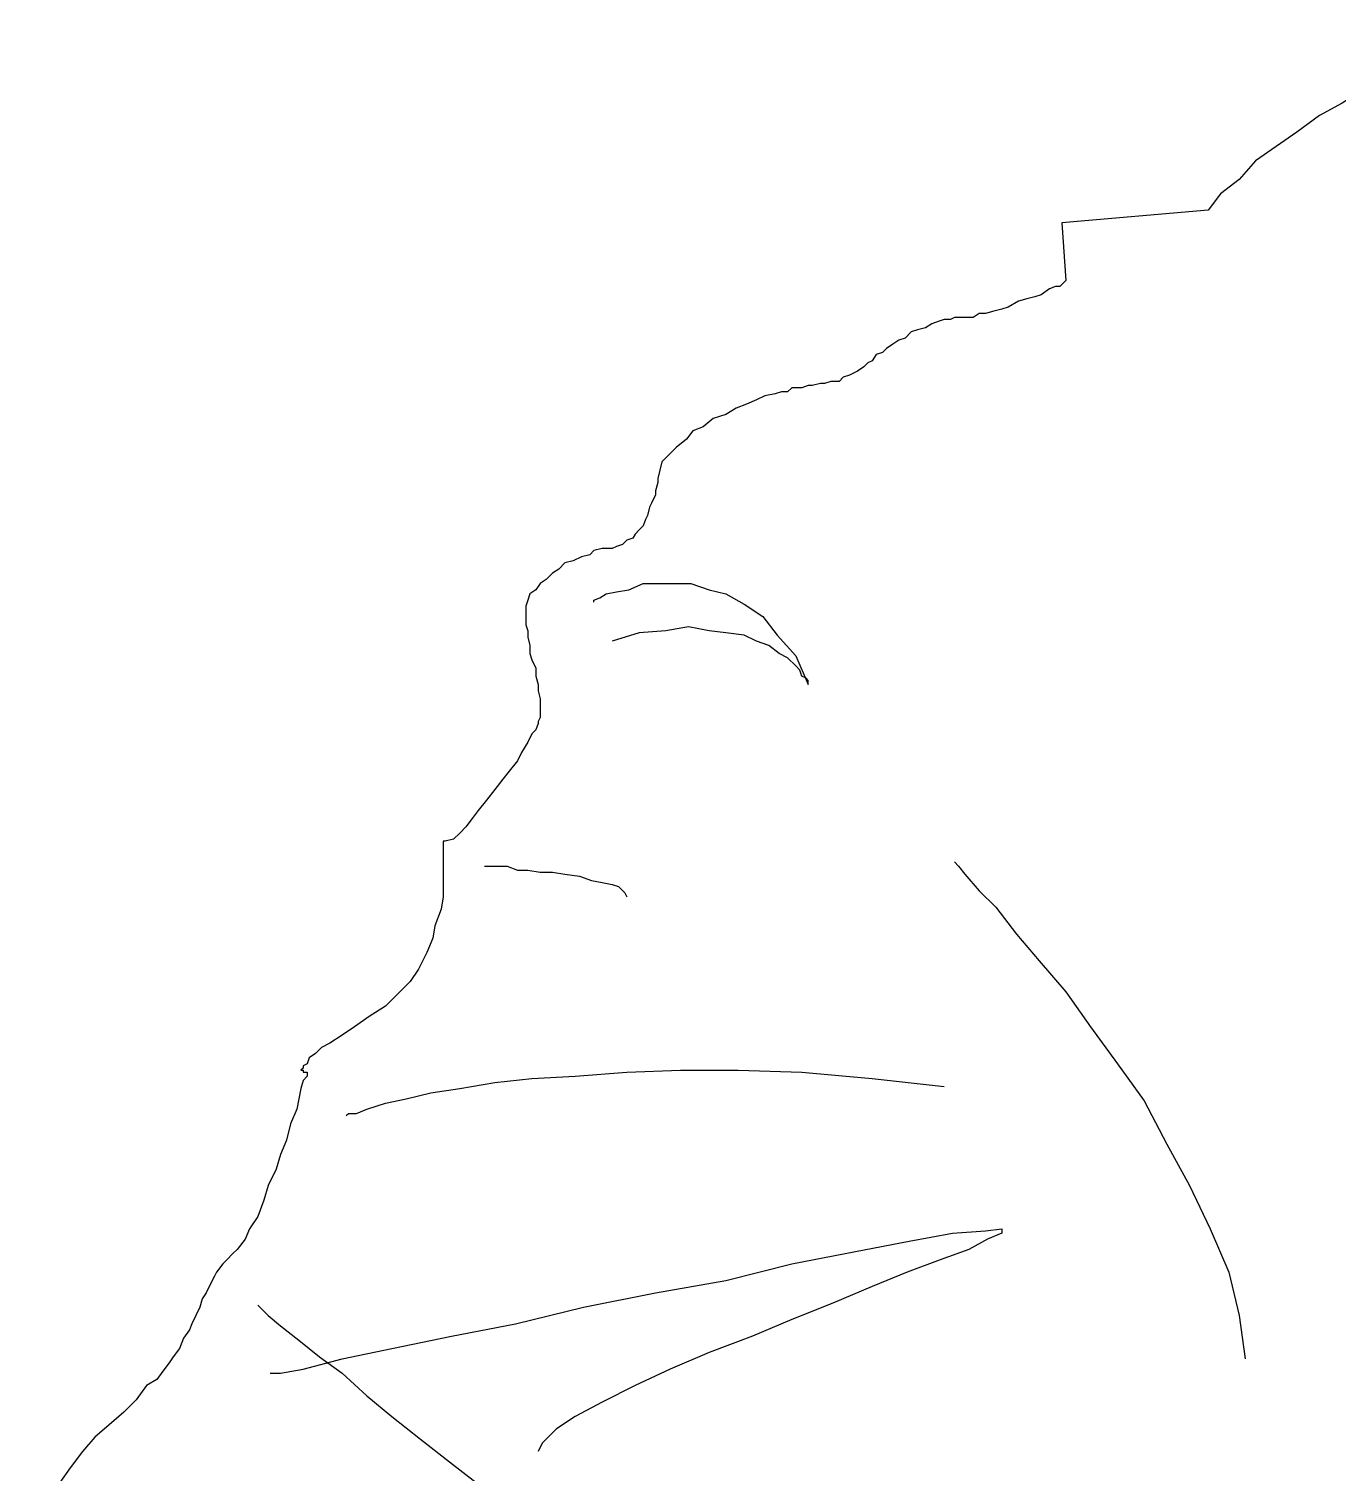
# Model space of a CAD drawing. Extents: x 143.27 to 145.18, y 59.79 to 61.15.
# Drawn here: x 143.5929 to 143.8157, y 60.6986 to 60.9443 of the extents above; entities that cross this region are included whole.
import ezdxf

# ---------------------------------------------------------------- set-up
doc = ezdxf.new("R2010")
doc.units = 0
doc.header["$MEASUREMENT"] = 0
doc.layers.get('0').update_dxf_attribs({"linetype": 'CONTINUOUS'})

msp = doc.modelspace()

# ---------------------------------------------------------------- linework, layer by layer
at = {"linetype": 'Continuous'}
for points in [[(143.84011, 60.94434), (143.83975, 60.94434), (143.83835, 60.94329), (143.8366, 60.94259), (143.83414, 60.94154), (143.83134, 60.94013), (143.82781, 60.93838), (143.8243, 60.93662), (143.82045, 60.93416), (143.81658, 60.9317), (143.81273, 60.9296), (143.80886, 60.92678), (143.80535, 60.92432), (143.80184, 60.92188), (143.79903, 60.91872), (143.79587, 60.91626), (143.79377, 60.91345)], [(143.79377, 60.91345), (143.76884, 60.91134), (143.76954, 60.90151)], [(143.76954, 60.90151), (143.76954, 60.90151), (143.76884, 60.90081), (143.76849, 60.90046), (143.76778, 60.90046), (143.76673, 60.9001), (143.76532, 60.89905), (143.76427, 60.89871), (143.76288, 60.89835), (143.76147, 60.898), (143.75971, 60.89694), (143.75866, 60.8966), (143.75725, 60.89625), (143.75584, 60.89589), (143.75479, 60.89589), (143.75374, 60.89519), (143.75304, 60.89519)], [(143.75304, 60.89519), (143.75199, 60.89519), (143.75058, 60.89519), (143.74987, 60.89484), (143.74882, 60.89484), (143.74777, 60.8945), (143.74672, 60.89414), (143.74566, 60.89343), (143.74427, 60.89309), (143.74322, 60.89274), (143.74215, 60.89168), (143.7411, 60.89133), (143.74005, 60.89063), (143.739, 60.88992), (143.7383, 60.88922), (143.73725, 60.88887), (143.73654, 60.88782)], [(143.73654, 60.88782), (143.73584, 60.88746), (143.73513, 60.88677), (143.73408, 60.88607), (143.73338, 60.88571), (143.73267, 60.88536), (143.73162, 60.88502), (143.73092, 60.88431), (143.72952, 60.88431), (143.72846, 60.88395), (143.72777, 60.88395), (143.72636, 60.88361), (143.72565, 60.88361), (143.7246, 60.88325), (143.7239, 60.88325), (143.72285, 60.88325), (143.72215, 60.88256)], [(143.72215, 60.88256), (143.7211, 60.88256), (143.72005, 60.8822), (143.71829, 60.88185), (143.71688, 60.88115), (143.71513, 60.88044), (143.71337, 60.87974), (143.71162, 60.87869), (143.7095, 60.87798), (143.70775, 60.87659), (143.70599, 60.87588), (143.70494, 60.87448), (143.70319, 60.87308), (143.70214, 60.87202), (143.70073, 60.87062), (143.70038, 60.86921), (143.70003, 60.8678)], [(143.70003, 60.8678), (143.70003, 60.86711), (143.69968, 60.8657), (143.69968, 60.865), (143.69898, 60.8636), (143.69863, 60.8629), (143.69827, 60.86149), (143.69793, 60.86078), (143.69757, 60.85973), (143.69688, 60.85903), (143.69617, 60.85832), (143.69581, 60.85763), (143.69476, 60.85727), (143.69406, 60.85657), (143.69301, 60.85622), (143.6923, 60.85586), (143.69125, 60.85586)], [(143.69125, 60.85586), (143.69055, 60.85586), (143.68914, 60.85552), (143.68845, 60.85481), (143.68704, 60.85447), (143.68563, 60.85376), (143.68423, 60.85342), (143.68318, 60.85236), (143.68212, 60.85166), (143.68107, 60.8506), (143.68002, 60.84991), (143.67931, 60.84885), (143.67826, 60.84814), (143.67791, 60.84709), (143.67756, 60.84604), (143.67756, 60.84499), (143.67756, 60.84429)], [(143.68914, 60.84675), (143.68914, 60.84709), (143.6902, 60.84745), (143.69125, 60.84814), (143.69301, 60.8485), (143.69511, 60.84885), (143.69757, 60.84991), (143.70003, 60.84991), (143.70248, 60.84991), (143.70565, 60.84991), (143.7088, 60.84885), (143.71162, 60.84814), (143.71477, 60.84639), (143.71793, 60.84429), (143.72039, 60.84112), (143.72355, 60.83761), (143.72565, 60.83269)], [(143.67756, 60.84429), (143.67756, 60.84288), (143.67791, 60.84183), (143.67791, 60.84078), (143.67826, 60.83937), (143.67826, 60.83797), (143.67861, 60.83691), (143.67931, 60.83551), (143.67931, 60.8341), (143.67966, 60.83269), (143.67966, 60.83164), (143.68002, 60.83025), (143.68002, 60.82884), (143.68002, 60.82814), (143.68002, 60.82709), (143.67966, 60.82638), (143.67966, 60.82604)], [(143.72565, 60.83269), (143.72565, 60.8334), (143.72531, 60.83376), (143.7246, 60.8341), (143.72425, 60.83515), (143.72355, 60.83586), (143.72215, 60.83727), (143.72074, 60.83797), (143.71898, 60.83937), (143.71688, 60.84007), (143.71477, 60.84112), (143.71162, 60.84148), (143.7088, 60.84183), (143.70529, 60.84253), (143.70143, 60.84183), (143.69688, 60.84148), (143.6923, 60.84007)], [(143.67966, 60.82604), (143.67931, 60.82497), (143.67861, 60.82428), (143.67791, 60.82287), (143.67686, 60.82112), (143.67615, 60.81971), (143.67475, 60.81795), (143.67369, 60.81656), (143.6723, 60.8148), (143.67089, 60.81303), (143.66949, 60.81128), (143.66843, 60.80988), (143.66738, 60.80847), (143.66633, 60.80742), (143.66528, 60.80637), (143.66387, 60.80602), (143.66352, 60.80602)], [(143.66352, 60.80602), (143.66352, 60.80567), (143.66352, 60.80496), (143.66352, 60.80391), (143.66352, 60.80251), (143.66352, 60.80075), (143.66352, 60.79865), (143.66352, 60.79654), (143.66316, 60.79444), (143.66211, 60.79162), (143.66177, 60.78952), (143.6607, 60.78706), (143.65931, 60.78425), (143.6579, 60.78214), (143.6558, 60.78004), (143.65368, 60.77793), (143.65088, 60.77617)], [(143.67054, 60.8018), (143.67089, 60.8018), (143.67194, 60.8018), (143.67264, 60.8018), (143.6744, 60.8018), (143.67615, 60.80111), (143.67791, 60.80111), (143.68002, 60.80075), (143.68212, 60.80075), (143.68423, 60.80041), (143.68669, 60.80005), (143.68879, 60.79934), (143.69055, 60.799), (143.6923, 60.79865), (143.69335, 60.79829), (143.69442, 60.79724), (143.69476, 60.79654)], [(143.75058, 60.80251), (143.75128, 60.8018), (143.75233, 60.80041), (143.75479, 60.79759), (143.7576, 60.79478), (143.76112, 60.79022), (143.76498, 60.78565), (143.76954, 60.78039), (143.77375, 60.77442), (143.77832, 60.7681), (143.78288, 60.76179), (143.78674, 60.75441), (143.79061, 60.74739), (143.79411, 60.74001), (143.79728, 60.73265), (143.79903, 60.72527), (143.80008, 60.71789)], [(143.65088, 60.77617), (143.64842, 60.77442), (143.64631, 60.77302), (143.64421, 60.77161), (143.6428, 60.77091), (143.64175, 60.76986), (143.6407, 60.76915), (143.64034, 60.7681), (143.63965, 60.76776), (143.63965, 60.7674), (143.63929, 60.76705), (143.63965, 60.76705), (143.63965, 60.76705), (143.63965, 60.76669), (143.63965, 60.76669), (143.64034, 60.76669), (143.64034, 60.76669)], [(143.64034, 60.76669), (143.64034, 60.766), (143.63965, 60.7653), (143.63929, 60.76389), (143.63894, 60.76213), (143.63858, 60.76038), (143.63753, 60.75792), (143.63683, 60.75512), (143.63578, 60.75266), (143.63507, 60.7502), (143.63368, 60.74739), (143.63297, 60.74493), (143.63192, 60.74213), (143.63051, 60.74001), (143.62981, 60.73826), (143.62841, 60.7365), (143.62771, 60.7358)], [(143.64701, 60.75933), (143.64737, 60.75967), (143.64877, 60.75967), (143.65052, 60.76038), (143.65368, 60.76143), (143.65719, 60.76213), (143.66141, 60.76318), (143.66633, 60.76389), (143.6723, 60.76494), (143.67861, 60.76564), (143.68599, 60.766), (143.69476, 60.76669), (143.70389, 60.76705), (143.71372, 60.76705), (143.7246, 60.76669), (143.73654, 60.76564), (143.74882, 60.76423)], [(143.63402, 60.71543), (143.63578, 60.71543), (143.63965, 60.71614), (143.64631, 60.71789), (143.65474, 60.71965), (143.66492, 60.72176), (143.67581, 60.72386), (143.68738, 60.72668), (143.69968, 60.72913), (143.71162, 60.73124), (143.72285, 60.73405), (143.73374, 60.73616), (143.74286, 60.73791), (143.75023, 60.73931), (143.75584, 60.73967), (143.75866, 60.74001), (143.75866, 60.73931)], [(143.75866, 60.73931), (143.7562, 60.73826), (143.75304, 60.7365), (143.74812, 60.73475), (143.74251, 60.73265), (143.73654, 60.73019), (143.72987, 60.72737), (143.72285, 60.72457), (143.71618, 60.72176), (143.7088, 60.71896), (143.70214, 60.71614), (143.69617, 60.71333), (143.69055, 60.71053), (143.68599, 60.70807), (143.68282, 60.70596), (143.68036, 60.70351), (143.67966, 60.7021)], [(143.62771, 60.7358), (143.62666, 60.73475), (143.62596, 60.73405), (143.62489, 60.73265), (143.62455, 60.73195), (143.62384, 60.73054), (143.62314, 60.72913), (143.62245, 60.72808), (143.62209, 60.72668), (143.62138, 60.72527), (143.62069, 60.72386), (143.62033, 60.72281), (143.61928, 60.7214), (143.61858, 60.71965), (143.61753, 60.71825), (143.61682, 60.7172), (143.61577, 60.71579)], [(143.63192, 60.72703), (143.63227, 60.72668), (143.63368, 60.72527), (143.63578, 60.72352), (143.63894, 60.72106), (143.64245, 60.71825), (143.64631, 60.71543), (143.65052, 60.71158), (143.65474, 60.70807), (143.65965, 60.7042), (143.66457, 60.70035), (143.66913, 60.69684), (143.67405, 60.69333), (143.67826, 60.69016), (143.68282, 60.68736), (143.68599, 60.6849), (143.68914, 60.68279)], [(143.61577, 60.71579), (143.61472, 60.71438), (143.61297, 60.71333), (143.6112, 60.71088), (143.6091, 60.70878), (143.60664, 60.70666), (143.60418, 60.70456), (143.60208, 60.7021), (143.59997, 60.6993), (143.59821, 60.69684), (143.59646, 60.69402), (143.5947, 60.69192), (143.59365, 60.68946), (143.59331, 60.68736), (143.59295, 60.6849), (143.59331, 60.68315), (143.5947, 60.68139)]]:
    msp.add_lwpolyline(points, dxfattribs=at)

doc.saveas('drawing.dxf')
